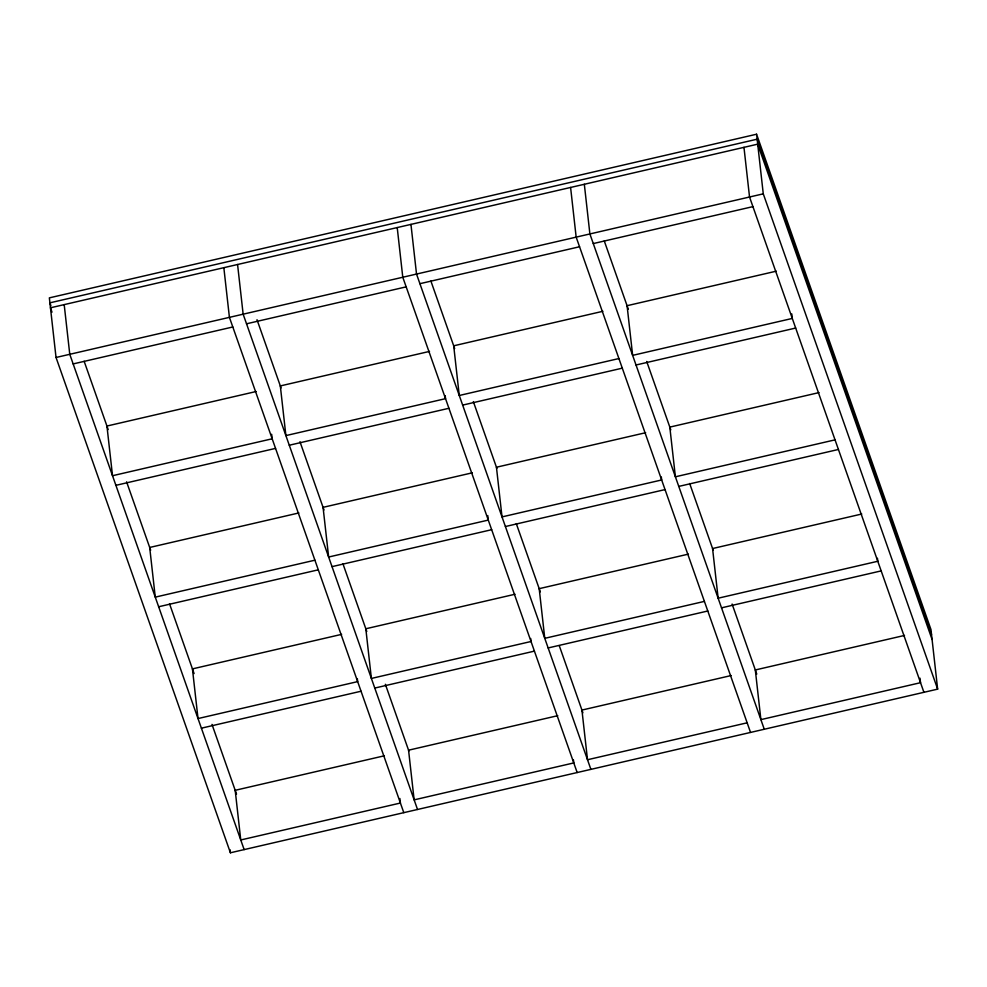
<?xml version="1.0" encoding="UTF-8"?>
<svg xmlns="http://www.w3.org/2000/svg" width="987" height="987" viewBox="0 0 987 987"><rect width="100%" height="100%" fill="white"/><g stroke="black" fill="none" stroke-linecap="round" stroke-linejoin="round"><path stroke-width="1.48" d="M756.585 134.22L49.35 297.864L56.037 357.479L230.415 852.78L937.65 689.136L930.963 629.521L756.585 134.22L763.272 193.834L937.65 689.136M56.037 357.479L763.272 193.834M73.149 363.919L232.796 326.981M246.528 323.798L406.175 286.859M419.907 283.688L579.554 246.75M593.286 243.567L752.921 206.628M256.139 391.518L106.941 426.039L112.518 475.722L272.165 438.783L271.659 434.268M429.518 351.409L280.32 385.929L285.897 435.6L445.532 398.662L445.199 395.651M602.897 311.287L453.699 345.808L459.263 395.491L618.911 358.552M776.275 271.178L627.078 305.699L632.642 355.369L792.29 318.431L791.784 313.915M115.898 485.333L275.546 448.394M289.277 445.223L448.925 408.285M462.656 405.102L622.303 368.163M636.035 364.993L795.67 328.054M298.888 512.944L149.691 547.464L155.267 597.135L314.902 560.197M472.267 472.822L323.07 507.343L328.646 557.026L488.281 520.087L487.775 515.572M645.646 432.713L496.449 467.233L502.013 516.904L661.66 479.966L661.327 476.955M819.025 392.592L669.815 427.112L675.392 476.795L835.039 439.857M158.648 606.758L318.295 569.82M332.027 566.637L491.674 529.698M505.406 526.527L665.041 489.589M678.785 486.406L838.419 449.467M341.638 634.357L192.44 668.89L198.017 718.561L357.652 681.622L357.319 678.612M515.017 594.248L365.819 628.768L371.383 678.439L531.031 641.501L530.698 638.49M688.395 554.126L539.198 588.659L544.762 638.33L704.41 601.391M861.762 514.017L712.565 548.538L718.141 598.208L877.788 561.27L877.443 558.26M201.397 728.172L361.045 691.233M374.776 688.062L534.423 651.124M548.155 647.941L707.79 611.002M721.522 607.832L881.169 570.893M384.387 755.783L235.19 790.303L240.754 839.974L400.401 803.036L399.895 798.52M557.766 715.674L408.569 750.194L414.133 799.865L573.78 762.926L573.447 759.916M731.145 675.552L581.935 710.072L587.512 759.743L747.159 722.805M904.511 635.431L755.314 669.963L760.891 719.634L920.526 682.696L920.02 678.18M931.518 634.493L757.14 139.192L49.905 302.836L50.929 305.736M932.073 639.465L757.695 144.164L50.46 307.796L52.003 312.163M923.918 692.306L749.54 197.018L743.964 147.334M604.266 240.927L628.3 309.19M646.707 361.476L670.79 429.863M689.666 483.494L713.194 550.302M732.107 604.044L756.77 674.084M764.271 729.245L589.893 233.956L584.329 184.273M750.539 732.428L576.161 237.127L570.597 187.456M430.887 281.036L454.662 348.559M473.341 401.598L496.856 468.406M516.287 523.603L540.321 591.867M559.247 645.609L582.91 712.824M590.892 769.366L416.526 274.065L410.95 224.394M577.161 772.537L402.782 277.248L397.218 227.565M257.002 319.702L281.036 387.965M299.962 441.707L323.995 509.983M342.921 563.725L366.782 631.52M385.362 684.275L408.877 751.095M417.526 809.476L243.147 314.187L237.571 264.504M403.794 812.659L229.416 317.358L223.839 267.687M84.142 361.267L108.175 429.542M126.583 481.829L150.666 550.215M169.542 603.834L194.081 673.553M211.983 724.396L236.535 794.116M244.147 849.597L69.769 354.296L64.192 304.625M230.07 849.77L230.415 852.78"/></g></svg>
